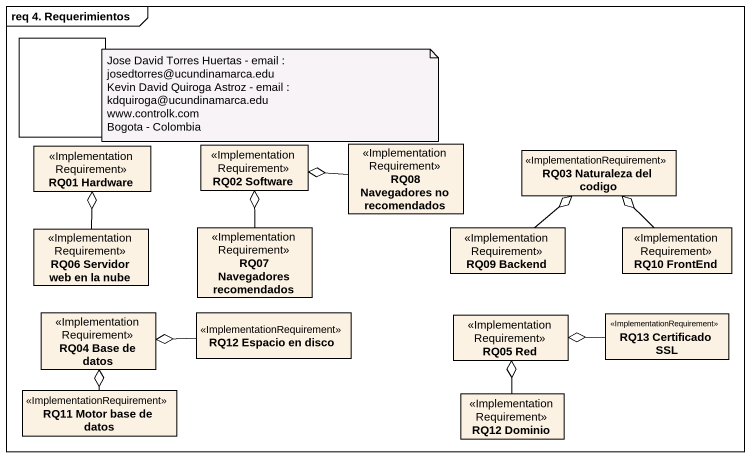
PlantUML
@startuml
mainframe req 4. Requerimientos
allowmixing
hide circle
hide empty members
rectangle " " as rectangle1
class "RQ08 Navegadores no recomendados" as RQ08_Navegadores_no <<ImplementationRequirement>>
class "RQ01 Hardware" as RQ01_Hardware <<ImplementationRequirement>>
class "RQ02 Software" as RQ02_Software <<ImplementationRequirement>>
class "RQ03 Naturaleza del codigo" as RQ03_Naturaleza_del_codigo <<ImplementationRequirement>>
class "RQ06 Servidor web en la nube" as RQ06_Servidor_web_en_la_nube <<ImplementationRequirement>>
class "RQ07 Navegadores recomendados" as RQ07_Navegadores <<ImplementationRequirement>>
class "RQ09 Backend" as RQ09_Backend <<ImplementationRequirement>>
class "RQ10 FrontEnd" as RQ10_FrontEnd <<ImplementationRequirement>>
class "RQ04 Base de datos" as RQ04_Base_de_datos <<ImplementationRequirement>>
class "RQ12 Espacio en disco" as RQ12_Espacio_en_disco <<ImplementationRequirement>>
class "RQ05 Red" as RQ05_Red <<ImplementationRequirement>>
class "RQ13 Certificado SSL" as RQ13_Certificado_SSL <<ImplementationRequirement>>
class "RQ11 Motor base de datos" as RQ11_Motor_base_de_datos <<ImplementationRequirement>>
class "RQ12 Dominio" as RQ12_Dominio <<ImplementationRequirement>>
RQ08_Navegadores_no -left-o RQ02_Software
RQ06_Servidor_web_en_la_nube -up-o RQ01_Hardware
RQ07_Navegadores -up-o RQ02_Software
RQ09_Backend -up-o RQ03_Naturaleza_del_codigo
RQ10_FrontEnd -up-o RQ03_Naturaleza_del_codigo
RQ12_Espacio_en_disco -left-o RQ04_Base_de_datos
RQ13_Certificado_SSL -left-o RQ05_Red
RQ11_Motor_base_de_datos -up-o RQ04_Base_de_datos
RQ12_Dominio -up-o RQ05_Red
note as N1
  Jose David Torres Huertas - email : josedtorres@ucundinamarca.edu
  Kevin David Quiroga Astroz - email : kdquiroga@ucundinamarca.edu
  www.controlk.com
  Bogota - Colombia
end note
@enduml
